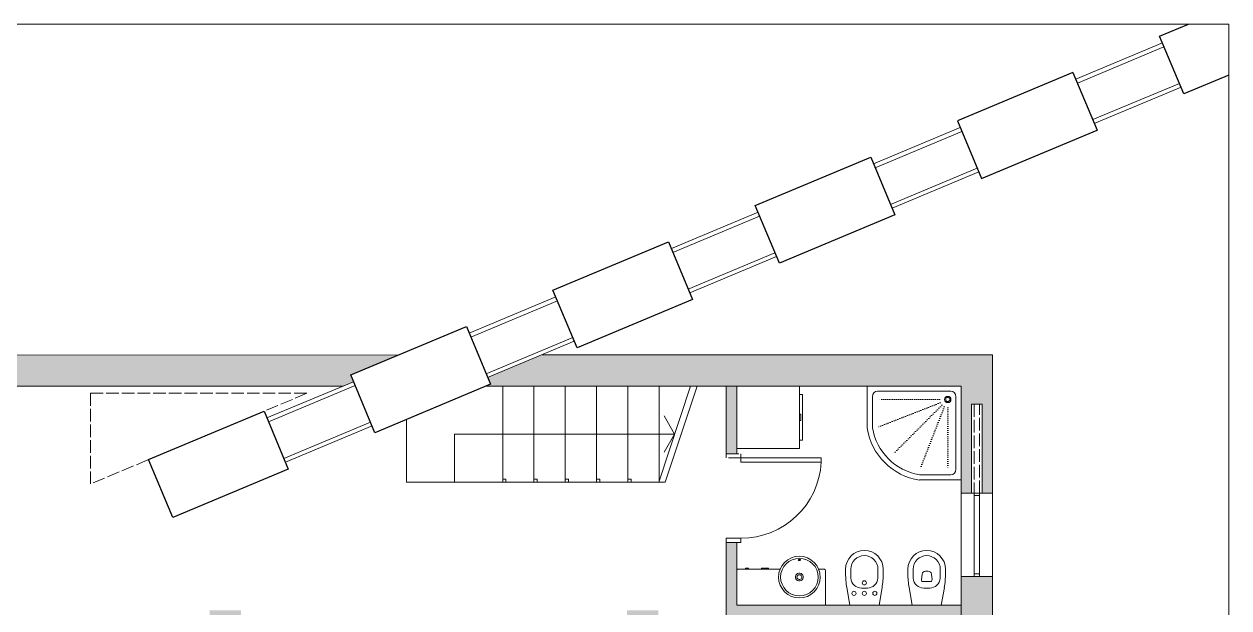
# Model space of a CAD drawing. Header units: millimetres. Extents: x 19901 to 56688, y 13732 to 29551.
# Drawn here: x 24179 to 25333, y 17380 to 17939 of the extents above; entities that cross this region are included whole.
import ezdxf

# ---------------------------------------------------------------- set-up
doc = ezdxf.new("R2010")
doc.units = ezdxf.units.MM
for name, pattern in [('ACAD_ISO02W100', [15, 12, -3]), ('ACAD_ISO03W100', [30, 12, -18]), ('DOT2', [0.125, 0, -0.125])]:
    doc.linetypes.add(name, pattern=pattern)
doc.layers.get('0').update_dxf_attribs({"lineweight": 18})
for name, color, linetype, lineweight in [('A-DOOR-FULL', 4, 'Continuous', 18), ('A-FURN', 9, 'Continuous', 13), ('MURO', 1, 'Continuous', 25), ('PROIEZIONI', 145, 'Continuous', 13), ('PROIEZIONI_finissime_fine lines', 251, 'Continuous', 5), ('vetro', 140, 'Continuous', 15), ('Wall', 7, 'Continuous', 20)]:
    doc.layers.add(name, color=color, linetype=linetype, lineweight=lineweight)

msp = doc.modelspace()

# ---------------------------------------------------------------- hatches: boundary and pattern name
at = {"layer": 'Wall'}
h = msp.add_hatch(color=9, dxfattribs=at)
h.dxf.hatch_style = 1
h.paths.add_polyline_path([(24786.5, 17377.6), (24756.5, 17377.6), (24756.5, 17347.6), (24786.5, 17347.6)])
h.paths.add_polyline_path([(24386.5, 17377.6), (24356.5, 17377.6), (24356.5, 17347.6), (24386.5, 17347.6)])
h.paths.add_polyline_path([(23986.5, 17493.2), (23956.5, 17493.2), (23956.5, 17379.1), (23986.5, 17391.6)])
h.paths.add_polyline_path([(24537.7, 17622.4), (23956.5, 17621.9), (23956.5, 17592.6), (23986.5, 17592.6), (24484.5, 17592.6), (24494.5, 17596.7), (24491.8, 17603.2)])
h = msp.add_hatch(color=9, dxfattribs=at)
h.dxf.hatch_style = 1
h.paths.add_polyline_path([(25106.5, 17622.6), (24675.2, 17622.6), (24622.9, 17600.7), (24625.6, 17594.2), (24621.7, 17592.6), (25076.5, 17592.6), (25076.5, 17490.1), (25086.5, 17490.1), (25086.5, 17575.1), (25096.5, 17575.1), (25096.5, 17490.1), (25106.5, 17490.1)])
h.paths.add_polyline_path([(24861.5, 17592.6), (24851.5, 17592.6), (24851.5, 17527.7), (24861.5, 17527.7)], flags=16)
h.paths.add_polyline_path([(24861.5, 17442.7), (24851.5, 17442.7), (24851.5, 17372.6), (25076.5, 17372.6), (25076.5, 17382.6), (24861.5, 17382.6)])
h.paths.add_polyline_path([(25106.5, 17410.1), (25076.5, 17410.1), (25076.5, 17227.6), (25084, 17227.6), (25084, 17347.6), (25099, 17347.6), (25099, 17227.6), (25106.5, 17227.6)])

# ---------------------------------------------------------------- linework, layer by layer
for p, q in [((23333, 17939.2), (25333, 17939.2)), ((25333, 17939.2), (25333, 15932.9))]:
    msp.add_line(p, q)
at = {"color": 1}
for p, q in [((24637.3, 17500.5), (24637.3, 17592.6)), ((24667.3, 17500.5), (24667.3, 17592.6)), ((24697.3, 17500.5), (24697.3, 17592.6)), ((24727.3, 17500.5), (24727.3, 17592.6)), ((24757.3, 17500.5), (24757.3, 17592.6)), ((24787.3, 17502), (24787.3, 17592.6)), ((24545.2, 17500.5), (24545.2, 17560.5)), ((24637.3, 17500.5), (24545.2, 17500.5)), ((24640.3, 17503.5), (24637.3, 17503.5)), ((24637.3, 17503.5), (24637.3, 17500.5)), ((24637.3, 17500.5), (24793.1, 17500.5)), ((24637.3, 17500.5), (24640.3, 17500.5)), ((24640.3, 17500.5), (24640.3, 17503.5)), ((24670.3, 17503.5), (24667.3, 17503.5)), ((24667.3, 17503.5), (24667.3, 17500.5)), ((24667.3, 17500.5), (24670.3, 17500.5)), ((24670.3, 17500.5), (24670.3, 17503.5)), ((24700.3, 17503.5), (24697.3, 17503.5)), ((24697.3, 17503.5), (24697.3, 17500.5)), ((24697.3, 17500.5), (24700.3, 17500.5)), ((24700.3, 17500.5), (24700.3, 17503.5)), ((24730.3, 17503.5), (24727.3, 17503.5)), ((24727.3, 17503.5), (24727.3, 17500.5)), ((24727.3, 17500.5), (24730.3, 17500.5)), ((24730.3, 17500.5), (24730.3, 17503.5)), ((24760.3, 17503.5), (24757.3, 17503.5)), ((24757.3, 17503.5), (24757.3, 17500.5)), ((24757.3, 17500.5), (24760.3, 17500.5)), ((24760.3, 17500.5), (24760.3, 17503.5))]:
    msp.add_line(p, q, dxfattribs=at)
at = {"layer": 'A-DOOR-FULL'}
for p, q in [((24851.5, 17527.7), (24851.5, 17523.7)), ((24865.5, 17523.7), (24942.5, 17523.7)), ((24865.5, 17519.7), (24942.5, 17519.7)), ((24865.5, 17446.7), (24851.5, 17446.7)), ((24851.5, 17446.7), (24851.5, 17442.7)), ((24851.5, 17442.7), (24865.5, 17442.7)), ((24865.5, 17442.7), (24865.5, 17446.7))]:
    msp.add_line(p, q, dxfattribs=at)
at = {"layer": 'A-DOOR-FULL', "linetype": 'ACAD_ISO03W100'}
for p, q in [((24865.5, 17523.7), (24865.5, 17519.7)), ((24942.4, 17519.7), (24942.4, 17523.7))]:
    msp.add_line(p, q, dxfattribs=at)
msp.add_lwpolyline([(24851.5, 17527.7), (24865.5, 17527.7), (24865.5, 17523.7), (24851.5, 17523.7)], dxfattribs=at)
at = {"layer": 'A-DOOR-FULL', "ltscale": 0.25}
msp.add_arc((24865.5, 17523.7), 77, 270, 357.0223, dxfattribs=at)
at = {"layer": 'A-FURN'}
for p, q in [((24861.5, 17592.6), (24921.5, 17592.6)), ((24921.5, 17592.6), (24861.5, 17592.6)), ((24921.5, 17592.6), (24921.5, 17579.6)), ((24986.5, 17552.6), (24986.5, 17592.6)), ((24986.5, 17592.6), (25076.5, 17592.6)), ((25076.5, 17502.6), (25076.5, 17592.6)), ((24921.5, 17584.3), (24924.5, 17584.3)), ((24921.5, 17545.6), (24921.5, 17579.6)), ((24924.5, 17584.3), (24924.5, 17540.6)), ((24991.5, 17582.6), (24991.5, 17552.6)), ((25066.5, 17587.6), (24996.5, 17587.6)), ((25071.5, 17512.6), (25071.5, 17582.6)), ((24921.5, 17565.7), (24923, 17565.7)), ((24921.5, 17559.5), (24923, 17559.5)), ((24923, 17565.7), (24923, 17559.5)), ((24921.5, 17532.6), (24921.5, 17545.6)), ((24861.5, 17532.6), (24921.5, 17532.6)), ((24924.5, 17540.6), (24921.5, 17540.6)), ((25076.5, 17506.7), (25076.5, 17522.6)), ((25036.5, 17507.6), (25066.5, 17507.6)), ((25036.5, 17502.6), (25076.5, 17502.6)), ((24921.5, 17427.6), (24918, 17427.2)), ((24925, 17427.2), (24921.5, 17427.6)), ((24869.9, 17417.1), (24872.9, 17417.1)), ((24885.1, 17417.1), (24888.1, 17417.1)), ((24888.9, 17417.1), (24891.9, 17417.1)), ((24903, 17417.1), (24901.9, 17413.5)), ((24904.9, 17416.5), (24903.9, 17413.1)), ((24906.6, 17419.6), (24904.9, 17416.5)), ((24908.8, 17422.3), (24906.6, 17419.6)), ((24911.5, 17424.5), (24908.8, 17422.3)), ((24914.6, 17426.2), (24911.5, 17424.5)), ((24918, 17427.2), (24914.6, 17426.2)), ((24920.5, 17426.1), (24920.6, 17426.2)), ((24920.5, 17426.1), (24920.6, 17425.9)), ((24920.6, 17426.2), (24920.7, 17426.3)), ((24920.6, 17425.9), (24920.7, 17425.8)), ((24920.7, 17426.3), (24920.8, 17426.4)), ((24920.7, 17425.8), (24920.8, 17425.7)), ((24920.8, 17426.4), (24921, 17426.5)), ((24920.8, 17425.7), (24921, 17425.6)), ((24921, 17426.5), (24921.2, 17426.5)), ((24921, 17425.6), (24921.2, 17425.6)), ((24921.2, 17426.5), (24921.5, 17426.6)), ((24921.2, 17425.6), (24921.5, 17425.6)), ((24921.8, 17426.5), (24921.5, 17426.6)), ((24921.8, 17425.6), (24921.5, 17425.6)), ((24922, 17426.5), (24921.8, 17426.5)), ((24922, 17425.6), (24921.8, 17425.6)), ((24922.2, 17426.4), (24922, 17426.5)), ((24922.2, 17425.7), (24922, 17425.6)), ((24922.4, 17426.3), (24922.2, 17426.4)), ((24922.4, 17425.8), (24922.2, 17425.7)), ((24922.5, 17426.2), (24922.4, 17426.3)), ((24922.5, 17425.9), (24922.4, 17425.8)), ((24922.5, 17426.1), (24922.5, 17426.2)), ((24922.5, 17426.1), (24922.5, 17425.9)), ((24928.4, 17426.2), (24925, 17427.2)), ((24931.5, 17424.5), (24928.4, 17426.2)), ((24934.2, 17422.3), (24931.5, 17424.5)), ((24936.5, 17419.6), (24934.2, 17422.3)), ((24938.1, 17416.5), (24936.5, 17419.6)), ((24939.2, 17413.1), (24938.1, 17416.5)), ((24940, 17417.1), (24941.1, 17413.5)), ((24901.8, 17412.6), (24901.5, 17409.6)), ((24901.5, 17409.6), (24901.9, 17405.7)), ((24901.8, 17412.6), (24901.9, 17413.5)), ((24901.8, 17412.6), (24901.8, 17412.6)), ((24901.9, 17405.7), (24903, 17401.9)), ((24903.9, 17413.1), (24903.5, 17409.6)), ((24903.5, 17409.6), (24903.9, 17406.1)), ((24903.9, 17406.1), (24904.9, 17402.7)), ((24918.2, 17411.3), (24917.8, 17410.2)), ((24917.8, 17410.2), (24917.8, 17409)), ((24917.8, 17409), (24918.2, 17407.9)), ((24918.9, 17412.2), (24918.2, 17411.3)), ((24918.2, 17407.9), (24918.9, 17406.9)), ((24919.8, 17412.9), (24918.9, 17412.2)), ((24918.9, 17406.9), (24919.8, 17406.2)), ((24919.5, 17410.6), (24919.2, 17409.9)), ((24919.2, 17409.9), (24919.2, 17409.2)), ((24919.2, 17409.2), (24919.5, 17408.5)), ((24919.9, 17411.2), (24919.5, 17410.6)), ((24919.5, 17408.5), (24919.9, 17407.9)), ((24920.9, 17413.3), (24919.8, 17412.9)), ((24919.8, 17406.2), (24920.9, 17405.9)), ((24920.5, 17411.6), (24919.9, 17411.2)), ((24919.9, 17407.9), (24920.5, 17407.5)), ((24921.2, 17411.8), (24920.5, 17411.6)), ((24920.5, 17407.5), (24921.2, 17407.3)), ((24922.1, 17413.3), (24920.9, 17413.3)), ((24920.9, 17405.9), (24922.1, 17405.9)), ((24921.9, 17411.8), (24921.2, 17411.8)), ((24921.2, 17407.3), (24921.9, 17407.3)), ((24922.6, 17411.6), (24921.9, 17411.8)), ((24921.9, 17407.3), (24922.6, 17407.5)), ((24923.2, 17412.9), (24922.1, 17413.3)), ((24922.1, 17405.9), (24923.2, 17406.2)), ((24923.1, 17411.2), (24922.6, 17411.6)), ((24922.6, 17407.5), (24923.1, 17407.9)), ((24923.6, 17410.6), (24923.1, 17411.2)), ((24923.1, 17407.9), (24923.6, 17408.5)), ((24924.2, 17412.2), (24923.2, 17412.9)), ((24923.2, 17406.2), (24924.2, 17406.9)), ((24923.8, 17409.9), (24923.6, 17410.6)), ((24923.6, 17408.5), (24923.8, 17409.2)), ((24923.8, 17409.2), (24923.8, 17409.9)), ((24924.9, 17411.3), (24924.2, 17412.2)), ((24924.2, 17406.9), (24924.9, 17407.9)), ((24925.2, 17410.2), (24924.9, 17411.3)), ((24924.9, 17407.9), (24925.2, 17409)), ((24925.2, 17409), (24925.2, 17410.2)), ((24938.1, 17402.7), (24939.2, 17406.1)), ((24939.5, 17409.6), (24939.2, 17413.1)), ((24939.2, 17406.1), (24939.5, 17409.6)), ((24940, 17401.9), (24941.1, 17405.7)), ((24941.1, 17413.5), (24941.2, 17412.6)), ((24941.1, 17405.7), (24941.5, 17409.6)), ((24941.5, 17409.6), (24941.2, 17412.6)), ((24903, 17401.9), (24904.9, 17398.5)), ((24904.9, 17402.7), (24906.6, 17399.6)), ((24904.9, 17398.5), (24907.4, 17395.4)), ((24906.6, 17399.6), (24908.8, 17396.8)), ((24907.4, 17395.4), (24910.4, 17392.9)), ((24908.8, 17396.8), (24911.5, 17394.6)), ((24910.4, 17392.9), (24913.9, 17391.1)), ((24911.5, 17394.6), (24914.6, 17392.9)), ((24914.6, 17392.9), (24918, 17391.9)), ((24925, 17391.9), (24928.4, 17392.9)), ((24928.4, 17392.9), (24931.5, 17394.6)), ((24929.2, 17391.1), (24932.6, 17392.9)), ((24931.5, 17394.6), (24934.2, 17396.8)), ((24932.6, 17392.9), (24935.7, 17395.4)), ((24934.2, 17396.8), (24936.5, 17399.6)), ((24935.7, 17395.4), (24938.1, 17398.5)), ((24936.5, 17399.6), (24938.1, 17402.7)), ((24938.1, 17398.5), (24940, 17401.9)), ((24913.9, 17391.1), (24917.6, 17389.9)), ((24917.6, 17389.9), (24921.5, 17389.6)), ((24918, 17391.9), (24921.5, 17391.6)), ((24921.5, 17391.6), (24925, 17391.9)), ((24921.5, 17389.6), (24925.4, 17389.9)), ((24925.4, 17389.9), (24929.2, 17391.1)), ((24969.8, 17382.6), (24997.8, 17382.6)), ((24983.8, 17382.6), (24983.8, 17382.6)), ((24983.8, 17382.6), (24983.8, 17382.6)), ((24983.8, 17382.6), (24983.8, 17382.6)), ((24983.8, 17382.6), (24983.8, 17382.6)), ((24983.8, 17382.6), (24983.8, 17382.6)), ((24983.8, 17382.6), (24983.8, 17382.6)), ((24983.8, 17382.6), (24983.8, 17382.6)), ((24983.8, 17382.6), (24983.8, 17382.6)), ((24983.8, 17382.6), (24983.8, 17382.6)), ((24983.8, 17382.6), (24983.8, 17382.6)), ((24983.8, 17382.6), (24983.8, 17382.6)), ((24983.8, 17382.6), (24983.8, 17382.6)), ((24983.8, 17382.6), (24983.8, 17382.6)), ((24983.8, 17382.6), (24983.8, 17382.6)), ((24983.8, 17382.6), (24983.8, 17382.6)), ((24983.8, 17382.6), (24983.8, 17382.6)), ((24983.8, 17382.6), (24983.8, 17382.6)), ((24983.8, 17382.6), (24983.8, 17382.6)), ((24983.8, 17382.6), (24983.8, 17382.6)), ((24983.8, 17382.6), (24983.8, 17382.6)), ((24983.8, 17382.6), (24983.8, 17382.6)), ((24983.8, 17382.6), (24983.8, 17382.6)), ((24983.8, 17382.6), (24983.8, 17382.6)), ((24983.8, 17382.6), (24983.8, 17382.6)), ((24983.8, 17382.6), (24983.8, 17382.6)), ((24983.8, 17382.6), (24983.8, 17382.6)), ((24983.8, 17382.6), (24983.8, 17382.6)), ((24983.8, 17382.6), (24983.8, 17382.6)), ((24983.8, 17382.6), (24983.8, 17382.6)), ((24983.8, 17382.6), (24983.8, 17382.6)), ((24983.8, 17382.6), (24983.8, 17382.6)), ((24983.8, 17382.6), (24983.8, 17382.6)), ((24983.8, 17382.6), (24983.8, 17382.6)), ((24983.8, 17382.6), (24983.8, 17382.6)), ((24983.8, 17382.6), (24983.8, 17382.6)), ((24983.8, 17382.6), (24983.8, 17382.6)), ((24983.8, 17382.6), (24983.8, 17382.6)), ((24983.8, 17382.6), (24983.8, 17382.6)), ((24983.8, 17382.6), (24983.8, 17382.6)), ((24983.8, 17382.6), (24983.8, 17382.6)), ((24983.8, 17382.6), (24983.8, 17382.6)), ((24983.8, 17382.6), (24983.8, 17382.6)), ((24983.8, 17382.6), (24983.8, 17382.6)), ((24983.8, 17382.6), (24983.8, 17382.6)), ((24983.8, 17382.6), (24983.8, 17382.6)), ((24983.8, 17382.6), (24983.8, 17382.6)), ((24983.8, 17382.6), (24983.8, 17382.6)), ((24983.8, 17382.6), (24983.8, 17382.6)), ((24983.8, 17382.6), (24983.8, 17382.6)), ((24983.8, 17382.6), (24983.8, 17382.6)), ((24983.8, 17382.6), (24983.8, 17382.6)), ((25029.5, 17382.6), (25057.5, 17382.6))]:
    msp.add_line(p, q, dxfattribs=at)
at = {"layer": 'A-FURN', "linetype": 'DOT2', "ltscale": 15}
for p, q in [((25055.7, 17579.7), (24996.5, 17579.7)), ((25056.4, 17576.4), (24996.5, 17553.1)), ((25058, 17574.1), (25011.8, 17527.8)), ((25060.3, 17572.5), (25037, 17512.6)), ((25063.7, 17571.7), (25063.7, 17512.6))]:
    msp.add_line(p, q, dxfattribs=at)
at = {"layer": 'A-FURN', "ltscale": 15}
for p, q in [((24965.8, 17417.1), (24965.8, 17412.9)), ((24970.8, 17417.1), (24970.8, 17412.9)), ((24996.8, 17417.1), (24996.8, 17412.9)), ((25001.8, 17417.1), (25001.8, 17412.9)), ((25025.5, 17417.1), (25025.5, 17412.9)), ((25030.5, 17417.1), (25030.5, 17412.9)), ((25056.5, 17417.1), (25056.5, 17412.9)), ((25061.5, 17417.1), (25061.5, 17412.9)), ((25038.4, 17406.9), (25039, 17412.4)), ((25039.9, 17405.2), (25047.1, 17405.2)), ((25042.3, 17415.3), (25044.8, 17415.3)), ((25048.1, 17412.4), (25048.6, 17406.9)), ((24967, 17399.5), (24969.8, 17382.6)), ((24980.9, 17399.1), (24986.7, 17399.1)), ((25000.7, 17399.5), (24997.8, 17382.6)), ((25026.6, 17399.5), (25029.5, 17382.6)), ((25040.6, 17399.1), (25046.4, 17399.1)), ((25060.4, 17399.5), (25057.5, 17382.6))]:
    msp.add_line(p, q, dxfattribs=at)
at = {"layer": 'A-FURN'}
msp.add_lwpolyline([(24891.9, 17417.1), (24891.9, 17418.2), (24888.9, 17418.2), (24888.9, 17417.1), (24888.1, 17417.1), (24888.1, 17418.2), (24885.1, 17418.2), (24885.1, 17417.1), (24872.9, 17417.1), (24872.9, 17418.2), (24869.9, 17418.2), (24869.9, 17417.1), (24862.4, 17417.1), (24862, 17417), (24861.8, 17416.7), (24861.6, 17416.3), (24861.5, 17415.9), (24861.5, 17382.6), (24946.5, 17382.6), (24946.5, 17415.9), (24946.5, 17416.3), (24946.3, 17416.7), (24946, 17417), (24945.7, 17417.1), (24940, 17417.1), (24940, 17417.2), (24938.1, 17420.7), (24935.7, 17423.7), (24932.6, 17426.2), (24929.2, 17428), (24925.4, 17429.2), (24921.5, 17429.6), (24917.6, 17429.2), (24913.9, 17428), (24910.4, 17426.2), (24907.4, 17423.7), (24904.9, 17420.7), (24903, 17417.2), (24903, 17417.1)], close=True, dxfattribs=at)
for radius in [3, 2]:
    msp.add_circle((25063.7, 17579.7), radius, dxfattribs=at)
at = {"layer": 'A-FURN', "ltscale": 15}
for centre in [(24983.8, 17404), (24973.8, 17394), (24983.8, 17394), (24993.8, 17394)]:
    msp.add_circle(centre, 2, dxfattribs=at)
at = {"layer": 'A-FURN'}
for centre, radius, start, end in [((24996.5, 17582.6), 5, 90, 180), ((25066.5, 17582.6), 5, 360, 90), ((25045.1, 17561.1), 59.2, 188.3326, 261.6674), ((25045.3, 17561.4), 54.5, 189.2856, 260.7144), ((25066.5, 17512.6), 5, 270, 360), ((24981.8, 17410.6), 20, 0, 0), ((24983.8, 17382.6), 0.00003, 207.4658, 270), ((24983.8, 17382.6), 0.00003, 90, 207.4658), ((24983.8, 17382.6), 0.00003, 27.4658, 90), ((24983.8, 17382.6), 0.00003, 270, 27.4658), ((24983.8, 17382.6), 0.00003, 270, 27.4658), ((24983.8, 17382.6), 0.00001, 27.4658, 90), ((24983.8, 17382.6), 0.00001, 270, 27.4658), ((24983.8, 17382.6), 0.00001, 207.4658, 270), ((24983.8, 17382.6), 0.00001, 90, 207.4658), ((24983.8, 17382.6), 0.00001, 270, 27.4658), ((24983.8, 17382.6), 0.00001, 27.4658, 90), ((24983.8, 17382.6), 0.00001, 270, 27.4658), ((24983.8, 17382.6), 0.00001, 27.4658, 90), ((24983.8, 17382.6), 0.00001, 270, 27.4658), ((24983.8, 17382.6), 0.00001, 207.4658, 270), ((24983.8, 17382.6), 0.00001, 207.4658, 270), ((24983.8, 17382.6), 0.00001, 207.4658, 270), ((24983.8, 17382.6), 0.00001, 90, 207.4658), ((24983.8, 17382.6), 0.00001, 207.4658, 270), ((24983.8, 17382.6), 0.00001, 90, 207.4658), ((24983.8, 17382.6), 0.00001, 90, 180), ((24983.8, 17382.6), 0.00001, 90, 180), ((24983.8, 17382.6), 0.00001, 180, 270), ((24983.8, 17382.6), 0.00001, 270, 0), ((24983.8, 17382.6), 0.00001, 0, 90), ((24983.8, 17382.6), 0.00001, 90, 180), ((24983.8, 17382.6), 0.00001, 180, 270), ((24983.8, 17382.6), 0.00001, 0, 90), ((24983.8, 17382.6), 0.00001, 270, 0), ((24983.8, 17382.6), 0.00001, 180, 270), ((24983.8, 17382.6), 0.00001, 270, 0), ((24983.8, 17382.6), 0.00001, 0, 90), ((24983.8, 17382.6), 0.00001, 90, 180), ((24983.8, 17382.6), 0.00001, 180, 270), ((24983.8, 17382.6), 0.00001, 90, 180), ((24983.8, 17382.6), 0.00001, 0, 90), ((24983.8, 17382.6), 0.00001, 270, 0), ((24983.8, 17382.6), 0.00001, 180, 270)]:
    msp.add_arc(centre, radius, start, end, dxfattribs=at)
at = {"layer": 'A-FURN', "ltscale": 15}
for centre, radius, start, end in [((24983.8, 17417.1), 18, 0, 180), ((24983.8, 17417.1), 13, 0, 180), ((25041.5, 17410.6), 20, 0, 0), ((25043.5, 17417.1), 18, 0, 180), ((25043.5, 17417.1), 13, 0, 180), ((25045.8, 17412.9), 80, 180, 189.6177), ((25045.8, 17412.9), 75, 180, 183.3334), ((24980.9, 17409.1), 10, 183.3334, 270), ((24986.7, 17409.1), 10, 270, 356.6666), ((24921.8, 17412.9), 75, 356.6666, 0), ((24921.8, 17412.9), 80, 350.3823, 0), ((25105.5, 17412.9), 80, 180, 189.6177), ((25105.5, 17412.9), 75, 180, 183.3334), ((25040.6, 17409.1), 10, 183.3334, 270), ((25039.9, 17406.7), 1.5, 174.362, 270), ((25042.3, 17412), 3.3, 90, 174.362), ((25044.8, 17412), 3.3, 5.638, 90), ((25046.4, 17409.1), 10, 270, 356.6666), ((25047.1, 17406.7), 1.5, 270, 5.638), ((24981.5, 17412.9), 75, 356.6666, 0), ((24981.5, 17412.9), 80, 350.3823, 0)]:
    msp.add_arc(centre, radius, start, end, dxfattribs=at)
at = {"layer": 'MURO'}
for p, q in [((25266.6, 17927.6), (25294.3, 17939.2)), ((25289.8, 17872.3), (25266.6, 17927.6)), ((25183.6, 17892.9), (25072.9, 17846.5)), ((25183.6, 17892.9), (25206.7, 17837.5)), ((25333, 17890.4), (25289.8, 17872.3)), ((25072.9, 17846.5), (25096.1, 17791.2)), ((25096.1, 17791.2), (25206.7, 17837.5)), ((24879.2, 17765.4), (24989.9, 17811.8)), ((24989.9, 17811.8), (25013, 17756.4)), ((24902.4, 17710.1), (24879.2, 17765.4)), ((25013, 17756.4), (24902.4, 17710.1)), ((24685.5, 17684.3), (24796.2, 17730.7)), ((24796.2, 17730.7), (24819.3, 17675.3)), ((24708.7, 17629), (24685.5, 17684.3)), ((24819.3, 17675.3), (24708.7, 17629)), ((24491.8, 17603.2), (24602.5, 17649.5)), ((24602.5, 17649.5), (24625.6, 17594.2)), ((24514.9, 17547.9), (24491.8, 17603.2)), ((24625.6, 17594.2), (24514.9, 17547.9)), ((24298.1, 17522.1), (24408.8, 17568.4)), ((24408.8, 17568.4), (24431.9, 17513.1)), ((24321.2, 17466.7), (24298.1, 17522.1)), ((24431.9, 17513.1), (24321.2, 17466.7))]:
    msp.add_line(p, q, dxfattribs=at)
at = {"layer": 'PROIEZIONI'}
for p, q in [((24817.3, 17592.6), (24786.8, 17500.5)), ((24823.6, 17592.6), (24793.1, 17500.5)), ((24802, 17546.5), (24792.1, 17563.9)), ((24591.2, 17500.5), (24591.2, 17546.5)), ((24802, 17546.5), (24591.2, 17546.5)), ((24802, 17546.5), (24792.1, 17529.2))]:
    msp.add_line(p, q, dxfattribs=at)
at = {"layer": 'PROIEZIONI_finissime_fine lines'}
for p, q in [((25076.5, 17490.1), (25076.5, 17410.1)), ((25096.5, 17490.1), (25086.5, 17490.1)), ((25106.5, 17490.1), (25106.5, 17410.1))]:
    msp.add_line(p, q, dxfattribs=at)
at = {"layer": 'vetro'}
for p, q in [((25269.3, 17921.2), (25186.3, 17886.4)), ((25270.8, 17917.5), (25187.8, 17882.7)), ((25285.5, 17882.4), (25202.5, 17847.7)), ((25287.1, 17878.8), (25204, 17844)), ((25075.6, 17840.1), (24992.6, 17805.3)), ((25077.1, 17836.4), (24994.1, 17801.6)), ((25091.8, 17801.3), (25008.8, 17766.6)), ((25093.4, 17797.6), (25010.3, 17762.9)), ((24881.9, 17759), (24798.9, 17724.2)), ((24883.4, 17755.3), (24800.4, 17720.5)), ((24898.1, 17720.2), (24815.1, 17685.5)), ((24899.7, 17716.5), (24816.6, 17681.8)), ((24688.2, 17677.9), (24605.2, 17643.1)), ((24689.7, 17674.2), (24606.7, 17639.4)), ((24704.4, 17639.1), (24621.4, 17604.3)), ((24705.9, 17635.4), (24622.9, 17600.7)), ((24494.5, 17596.7), (24411.5, 17562)), ((24496, 17593.1), (24413, 17558.3)), ((24510.7, 17558), (24427.7, 17523.2)), ((24512.2, 17554.3), (24429.2, 17519.5)), ((25089, 17490.1), (25089, 17410.1)), ((25094, 17490.1), (25089, 17490.1)), ((25094, 17487.6), (25089, 17487.6)), ((25094, 17490.1), (25094, 17410.1)), ((25094, 17412.6), (25089, 17412.6)), ((25089, 17410.1), (25094, 17410.1))]:
    msp.add_line(p, q, dxfattribs=at)
at = {"layer": 'vetro', "linetype": 'ACAD_ISO02W100'}
for p, q in [((24242.5, 17585.6), (24242.5, 17498.8)), ((24449.7, 17585.6), (24242.5, 17498.8)), ((24242.5, 17585.6), (24449.7, 17585.6)), ((25094, 17575.1), (25089, 17575.1)), ((25089, 17575.1), (25089, 17490.1)), ((25094, 17490.1), (25094, 17575.1)), ((25089, 17490.1), (25094, 17490.1))]:
    msp.add_line(p, q, dxfattribs=at)
at = {"layer": 'Wall'}
for p, q in [((23956.5, 17621.9), (24537.7, 17622.4)), ((25106.5, 17622.6), (24675.2, 17622.6)), ((25106.5, 17490.1), (25106.5, 17622.6)), ((24484.5, 17592.6), (23986.5, 17592.6)), ((24621.7, 17592.6), (25076.5, 17592.6)), ((24851.5, 17592.6), (24851.5, 17527.7)), ((24861.5, 17527.7), (24861.5, 17592.6)), ((25076.5, 17490.1), (25076.5, 17592.6)), ((25086.5, 17575.1), (25096.5, 17575.1)), ((25086.5, 17490.1), (25086.5, 17575.1)), ((25096.5, 17490.1), (25096.5, 17575.1)), ((24851.5, 17527.7), (24861.5, 17527.7)), ((25086.5, 17490.1), (25076.5, 17490.1)), ((25096.5, 17490.1), (25106.5, 17490.1)), ((24851.5, 17372.6), (24851.5, 17442.7)), ((24861.5, 17442.7), (24851.5, 17442.7)), ((24861.5, 17442.7), (24861.5, 17382.6)), ((25076.5, 17227.6), (25076.5, 17410.1)), ((25076.5, 17410.1), (25106.5, 17410.1)), ((25106.5, 17227.6), (25106.5, 17410.1)), ((25076.5, 17382.6), (24861.5, 17382.6))]:
    msp.add_line(p, q, dxfattribs=at)

doc.saveas('drawing.dxf')
